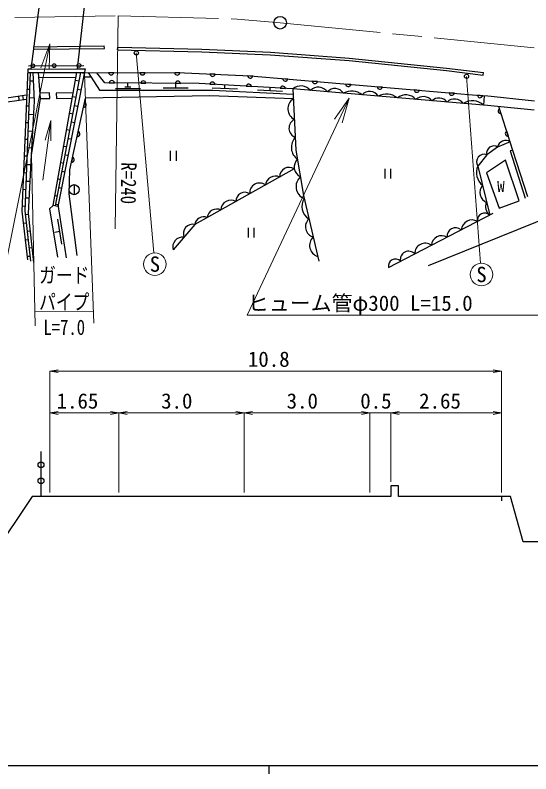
# Model space of a CAD drawing. Units: millimetres at full size, sheet at 1:1000, with parts at other scales. Extents: x 40000 to 680000, y 20000 to 380000.
# Drawn here: x 137675 to 199306, y 204000 to 294736 of the extents above; entities that cross this region are included whole.
import ezdxf
from ezdxf.enums import TextEntityAlignment as Align

# ---------------------------------------------------------------- set-up
doc = ezdxf.new("R2010")
doc.units = ezdxf.units.MM
doc.header["$LTSCALE"] = 1000
doc.linetypes.add('CHAIN', pattern=[18.5, 12, -1.5, 3.5, -1.5])
doc.linetypes.add('DASHED', pattern=[7.5, 6, -1.5])
for name, color, linetype, lineweight in [('M-BGD', 7, 'Continuous', 25), ('M-BMK', 2, 'CHAIN', 13), ('M-BMK-HTXT', 7, 'Continuous', 13), ('M-BMK-SRVR', 3, 'Continuous', 25), ('M-STR-HTXT', 7, 'Continuous', 13), ('M-STR-STR1', 1, 'Continuous', 25), ('M-STR-STRC', 7, 'Continuous', 25), ('M-TTL-BAND', 7, 'Continuous', 25)]:
    doc.layers.add(name, color=color, linetype=linetype, lineweight=lineweight)
doc.styles.add('ＭＳ ゴシック', font='')
doc.styles.get('ＭＳ ゴシック').set_extended_font_data('MS Gothic')

# ---------------------------------------------------------------- blocks, each defined once
blk = doc.blocks.new('open_arrow')
at = {"color": 0, "linetype": 'Continuous', "lineweight": -2}
blk.add_lwpolyline([(7.5, 1.25), (0, 0), (7.5, -1.25)], dxfattribs=at)

msp = doc.modelspace()

# ---------------------------------------------------------------- linework, layer by layer
at = {"layer": 'M-BGD'}
for p, q in [((139892, 290969), (148328, 291061)), ((139895, 290669), (139892, 290969)), ((139895, 290669), (148332, 290761)), ((148332, 290761), (148328, 291061)), ((149919, 290593), (149926, 290892)), ((139273, 288682), (145893, 288715)), ((139151, 287889), (145937, 287862)), ((142504, 271915), (145522, 287864)), ((145522, 287864), (145922, 287788)), ((149466, 287855), (148840, 287856)), ((153200, 287847), (152575, 287848)), ((157364, 287838), (156738, 287840)), ((161571, 287666), (160946, 287695)), ((193612, 287567), (193649, 287865)), ((139486, 286889), (139879, 286873)), ((144959, 287293), (140527, 287255)), ((144900, 286964), (145336, 286881)), ((146744, 287314), (145830, 287320)), ((166093, 287444), (165470, 287497)), ((170264, 287088), (169641, 287141)), ((173807, 286786), (173184, 286839)), ((139067, 285904), (139446, 285889)), ((145150, 285899), (145535, 285826)), ((148921, 286644), (149547, 286639)), ((149649, 285967), (152649, 285968)), ((150799, 286178), (151499, 286178)), ((151149, 286178), (151148, 286627)), ((152678, 286616), (153304, 286611)), ((155368, 286060), (158368, 286061)), ((156801, 286585), (157427, 286580)), ((156868, 286060), (156868, 286584)), ((160940, 286489), (161565, 286452)), ((161234, 286066), (164230, 285923)), ((162732, 285995), (162750, 286383)), ((165297, 286234), (165921, 286197)), ((168148, 285737), (168164, 286066)), ((169347, 285997), (169972, 285960)), ((177783, 286446), (177160, 286500)), ((181556, 286124), (180933, 286178)), ((131500, 284118), (139038, 285214)), ((138169, 284582), (138097, 285077)), ((138664, 284654), (138592, 285149)), ((144549, 284994), (144964, 284916)), ((166650, 285808), (169646, 285665)), ((185987, 285746), (185364, 285800)), ((190166, 285390), (189542, 285443)), ((193555, 285101), (192932, 285154)), ((131571, 283623), (139016, 284706)), ((139406, 284890), (139969, 284868)), ((145972, 284332), (145840, 283720)), ((138983, 283906), (139367, 283891)), ((144778, 283933), (145148, 283864)), ((195765, 282954), (195576, 283551)), ((139327, 282892), (139897, 282869)), ((144199, 283025), (144592, 282951)), ((138898, 281908), (139287, 281893)), ((144406, 281968), (144760, 281901)), ((139248, 280893), (139780, 280872)), ((143848, 281056), (144220, 280986)), ((145212, 280828), (145079, 280217)), ((196621, 280267), (196431, 280863)), ((138814, 279910), (139208, 279894)), ((144034, 280003), (144373, 279939)), ((139168, 278895), (139753, 278872)), ((143497, 279087), (143849, 279021)), ((138729, 277912), (139129, 277896)), ((143663, 278038), (143986, 277977)), ((144542, 277740), (144409, 277128)), ((156206, 278506), (156206, 277332)), ((156906, 278506), (156906, 277332)), ((139089, 276896), (139559, 276878)), ((143146, 277118), (143477, 277055)), ((138645, 275913), (139049, 275897)), ((143291, 276073), (143599, 276015)), ((181854, 276374), (181854, 275200)), ((182554, 276374), (182554, 275200)), ((142796, 275149), (143105, 275090)), ((139009, 274898), (139464, 274880)), ((142919, 274108), (143211, 274052)), ((144719, 274467), (144719, 273267)), ((138560, 273915), (138970, 273899)), ((142445, 273180), (142733, 273125)), ((138930, 272900), (139369, 272882)), ((138476, 271917), (138890, 271900)), ((142547, 272143), (142824, 272090)), ((143798, 265703), (142823, 272083)), ((138915, 270903), (139290, 270945)), ((182306, 264564), (194802, 271049)), ((138624, 269865), (139024, 269909)), ((143240, 267365), (142787, 270331)), ((139133, 268915), (139500, 268956)), ((143014, 268848), (142421, 268757)), ((165518, 269303), (165518, 268129)), ((166218, 269303), (166218, 268129)), ((138865, 267880), (139242, 267921)), ((139352, 266927), (139711, 266967)), ((139105, 265894), (139461, 265933)), ((140763, 237159), (140763, 242551)), ((195809, 237159), (195809, 236634))]:
    msp.add_line(p, q, dxfattribs=at)
at = {"layer": 'M-BGD', "linetype": 'DASHED'}
for p, q in [((199762, 284450), (193718, 285087)), ((199691, 283394), (193660, 283983))]:
    msp.add_line(p, q, dxfattribs=at)
at = {"layer": 'M-BGD'}
for points in [[(149919, 290593), (159978, 290358), (168158, 290009), (177576, 289301), (189212, 288102), (193612, 287567)], [(149926, 290892), (159988, 290658), (168176, 290309), (177603, 289600), (189246, 288400), (193649, 287865)], [(139585, 288293), (139168, 288290), (138450, 271305), (139154, 265485)], [(139528, 265325), (138868, 271329), (139525, 287888)], [(139902, 265164), (139281, 271030), (139613, 278012), (140711, 284762), (140480, 287884)], [(139613, 278012), (139989, 284439), (139834, 287887)], [(145143, 288326), (146028, 288325), (142780, 271864), (142229, 271966), (145061, 287866)], [(145937, 287862), (157896, 287837), (165781, 287470), (193718, 285087)], [(146386, 287861), (147764, 285756), (161297, 285763), (170897, 285306)], [(193718, 285087), (193660, 283983), (170866, 285908), (159657, 286564), (148390, 286648), (147417, 287859)], [(170866, 285908), (171236, 278606), (172125, 273162), (173956, 265330)], [(140711, 284762), (141800, 284787), (141762, 285432), (140663, 285415)], [(144628, 285435), (142587, 285416), (142614, 284776), (144514, 284796)], [(170926, 284730), (160927, 285088), (146073, 284796)], [(145101, 265986), (144133, 273383), (144218, 276249), (146073, 284796)], [(198938, 273002), (197162, 278564), (195495, 283804)], [(196840, 279577), (195339, 278960), (194044, 278044), (192969, 276696), (194390, 270835)], [(197162, 278564), (196858, 278494), (198632, 272850)], [(171038, 276356), (159134, 269706), (156550, 266672)], [(187095, 264813), (210669, 274329), (213279, 267908), (211769, 267211), (212743, 264667), (208524, 262850)], [(142229, 271966), (141794, 271562), (142725, 265803)], [(208306, 238422), (202695, 238506), (202199, 237381), (201271, 237483), (200272, 231728), (198409, 231728), (196882, 237159), (183494, 237159), (183494, 238430), (182559, 238430), (182559, 237159), (139717, 237159), (134993, 230179)]]:
    msp.add_lwpolyline(points, dxfattribs=at)
msp.add_lwpolyline([(195510, 271635), (197917, 272525), (196285, 277379), (194026, 275864)], close=True, dxfattribs=at)
for centre, radius in [((139794, 288685), 225), ((142335, 288697), 225), ((145296, 288712), 225), ((144719, 273867), 600), ((140763, 240957), 350), ((140763, 239039), 350)]:
    msp.add_circle(centre, radius, dxfattribs=at)
for centre, radius, start, end in [((149153, 287910), 318, 189.77234, 349.99007), ((152888, 287902), 318, 189.77234, 349.99007), ((157051, 287894), 318, 189.77234, 349.99007), ((161261, 287735), 318, 187.22601, 347.44375), ((149233, 286587), 318, 9.46433, 169.68206), ((152990, 286559), 318, 9.46433, 169.68206), ((157114, 286528), 318, 9.46433, 169.68206), ((161249, 286416), 318, 6.54294, 166.76067), ((165786, 287525), 318, 185.01465, 345.23239), ((169957, 287169), 318, 185.01465, 345.23239), ((173500, 286866), 318, 185.01465, 345.23239), ((165606, 286161), 318, 6.54294, 166.76067), ((169656, 285924), 318, 6.54294, 166.76067), ((171835, 284811), 1464, 38.87874, 131.46638), ((173914, 284794), 1326, 35.24773, 135.09739), ((175894, 284769), 1195, 31.7045, 138.64061), ((177476, 286527), 318, 185.01465, 345.23239), ((181249, 286205), 318, 185.01465, 345.23239), ((177901, 283716), 1952, 49.83519, 120.50992), ((180049, 284443), 1172, 31.02544, 139.31968), ((182059, 283171), 2129, 52.15074, 118.19437), ((184364, 283582), 1616, 42.18244, 128.16268), ((185680, 285827), 318, 185.01465, 345.23239), ((186447, 283640), 1356, 39.57609, 130.76902), ((189859, 285471), 318, 185.01465, 345.23239), ((193248, 285182), 318, 185.01465, 345.23239), ((145853, 284038), 318, 267.64746, 67.8652), ((171692, 283529), 1424, 122.54516, 243.25175), ((188325, 283609), 1223, 37.38919, 132.95594), ((190191, 283397), 1308, 37.21077, 133.13434), ((192309, 282465), 2032, 48.33156, 122.01355), ((195723, 283269), 318, 117.54103, 277.75876), ((171561, 281214), 1160, 116.0482, 249.74869), ((145092, 280534), 318, 267.64746, 67.8652), ((196578, 280582), 318, 117.54103, 277.75876), ((172428, 278926), 1746, 136.61186, 234.58216), ((196287, 278789), 963, 54.96465, 169.72266), ((194885, 278229), 861, 58.14628, 192.42674), ((144422, 277446), 318, 267.64746, 67.8652), ((193747, 277177), 916, 71.11645, 211.73036), ((172328, 276567), 1307, 134.22323, 244.32078), ((170422, 275405), 1132, 57.10014, 181.28462), ((194765, 275910), 1960, 156.3712, 230.90132), ((168779, 274287), 1206, 64.93631, 173.44847), ((172763, 274240), 1524, 131.08007, 248.50441), ((166874, 273492), 1171, 52.82483, 185.55994), ((194505, 273542), 1293, 139.08297, 248.18958), ((165123, 272494), 1061, 56.53364, 181.85113), ((163474, 271395), 1216, 61.06998, 177.3148), ((173732, 271885), 1792, 148.46799, 237.84732), ((195069, 271797), 1178, 152.46865, 234.80389), ((161783, 270379), 1174, 66.06964, 172.31514), ((160216, 269513), 1100, 68.48892, 169.89584), ((193792, 270207), 868, 46.36516, 188.49336), ((158908, 268589), 1139, 78.55871, 200.60246), ((173652, 269425), 1285, 132.86114, 253.45417), ((192298, 268913), 1327, 61.42175, 173.43677), ((190318, 268278), 1028, 49.91663, 184.94188), ((157712, 266990), 1206, 83.84242, 195.31873), ((174253, 267197), 1389, 134.13913, 252.17618), ((188659, 267123), 1241, 59.25752, 175.60099), ((186675, 266223), 1244, 53.12183, 181.73669), ((184700, 265512), 994, 42.66777, 192.19076), ((183110, 264754), 826, 41.49461, 193.3639)]:
    msp.add_arc(centre, radius, start, end, dxfattribs=at)
at = {"layer": 'M-BMK'}
msp.add_lwpolyline([(69861, 284264), (93323, 288855), (107216, 291244), (119523, 292916), (124443, 293482), (137622, 294467), (149977, 294661), (164207, 294273), (169344, 293831), (269048, 284031), (368900, 273873), (386988, 272361), (400686, 271448), (416890, 271352), (430176, 271865), (468355, 274288), (569183, 282698)], dxfattribs=at)
at = {"layer": 'M-BMK-HTXT'}
for q in [(140970, 274986), (141277, 279792), (141954, 279701)]:
    msp.add_line((141942, 282156), q, dxfattribs=at)
at = {"layer": 'M-BMK-SRVR'}
msp.add_circle((169344, 293831), 750, dxfattribs=at)
at = {"layer": 'M-STR-HTXT'}
for p, q in [((149977, 294661), (149612, 269183)), ((152149, 290227), (154257, 266306)), ((145965, 287661), (147088, 257905)), ((191625, 287419), (193311, 265069)), ((140072, 257584), (139613, 278012)), ((140034, 259269), (147035, 259286)), ((141809, 237659), (141809, 252160)), ((141809, 252159), (195809, 252159)), ((195809, 237659), (195809, 252160)), ((141809, 247159), (150059, 247159)), ((150059, 237659), (150059, 247160)), ((150059, 247159), (165059, 247159)), ((165059, 237659), (165059, 247160)), ((165059, 247159), (180059, 247159)), ((178059, 247159), (184559, 247159)), ((180059, 237659), (180059, 247160)), ((182559, 238930), (182559, 247160)), ((182559, 247159), (195809, 247159))]:
    msp.add_line(p, q, dxfattribs=at)
for points in [[(141815, 291301), (132186, 243253), (102076, 243253)], [(177584, 284802), (165413, 258851), (201095, 258851)]]:
    msp.add_lwpolyline(points, dxfattribs=at)
for centre in [(154376, 264962), (193413, 263723)]:
    msp.add_circle(centre, 1350, dxfattribs=at)
at = {"layer": 'M-STR-STR1'}
for p, q in [((139585, 288293), (141164, 300385)), ((145143, 288326), (146477, 300520)), ((139585, 288293), (145143, 288326))]:
    msp.add_line(p, q, dxfattribs=at)
at = {"layer": 'M-STR-STRC'}
for centre in [(152149, 290227), (191625, 287419)]:
    msp.add_circle(centre, 250, dxfattribs=at)
at = {"layer": 'M-TTL-BAND'}
for p, q in [((40000, 205000), (579000, 205000)), ((168000, 205000), (168000, 204000))]:
    msp.add_line(p, q, dxfattribs=at)

# ---------------------------------------------------------------- block references
at = {"layer": 'M-STR-HTXT'}
for p, xscale, yscale, rotation in [((141815, 291301), 400, 400, 258.7), ((177584, 284802), 400, 400, 244.9), ((195809, 252159), 133, 133, 180), ((150059, 247159), 133, 133, 180), ((165059, 247159), 133, 133, 180), ((180059, 247159), 133, 133, 180), ((180059, 247159), 133, 133, 180), ((195809, 247159), 133, 133, 180)]:
    msp.add_blockref('open_arrow', p, dxfattribs=dict(at, xscale=xscale, yscale=yscale, rotation=rotation))
at = {"layer": 'M-STR-HTXT', "xscale": 133, "yscale": 133}
for p in [(141809, 252159), (141809, 247159), (150059, 247159), (165059, 247159), (182559, 247159), (182559, 247159)]:
    msp.add_blockref('open_arrow', p, dxfattribs=at)

# ---------------------------------------------------------------- texts
at = {"layer": 'M-BMK-HTXT', "style": 'ＭＳ ゴシック'}
msp.add_text('W', height=1320, dxfattribs=at).set_placement((195733, 274257), align=Align.MIDDLE_CENTER)
at = {"layer": 'M-STR-HTXT', "style": 'ＭＳ ゴシック', "width": 0.8}
msp.add_text('R=240', height=1833, rotation=269.178, dxfattribs=at).set_placement((149779, 274659), align=Align.BOTTOM_CENTER)
at = {"layer": 'M-STR-HTXT', "style": 'ＭＳ ゴシック'}
for s, p in [('S', (154376, 264962)), ('S', (193413, 263723)), ('10.8', (167983, 253597)), ('1.65', (145122, 248597)), ('3.0', (156991, 248597)), ('3.0', (171991, 248597)), ('0.5', (180792, 248597)), ('2.65', (188454, 248597))]:
    msp.add_text(s, height=1833, dxfattribs=at).set_placement(p, align=Align.MIDDLE_CENTER)
at = {"layer": 'M-STR-HTXT', "style": 'ＭＳ ゴシック', "width": 0.8}
for s, p in [('ガード', (143535, 262171)), ('パイプ', (143535, 258965)), ('L=7.0', (143535, 255944))]:
    msp.add_text(s, height=1833, dxfattribs=at).set_placement(p, align=Align.BOTTOM_CENTER)
at = {"layer": 'M-STR-HTXT', "style": 'ＭＳ ゴシック'}
msp.add_text('ヒューム管φ300 L=15.0', height=1833, dxfattribs=at).set_placement((165487, 260295), align=Align.MIDDLE_LEFT)

doc.saveas('drawing.dxf')
